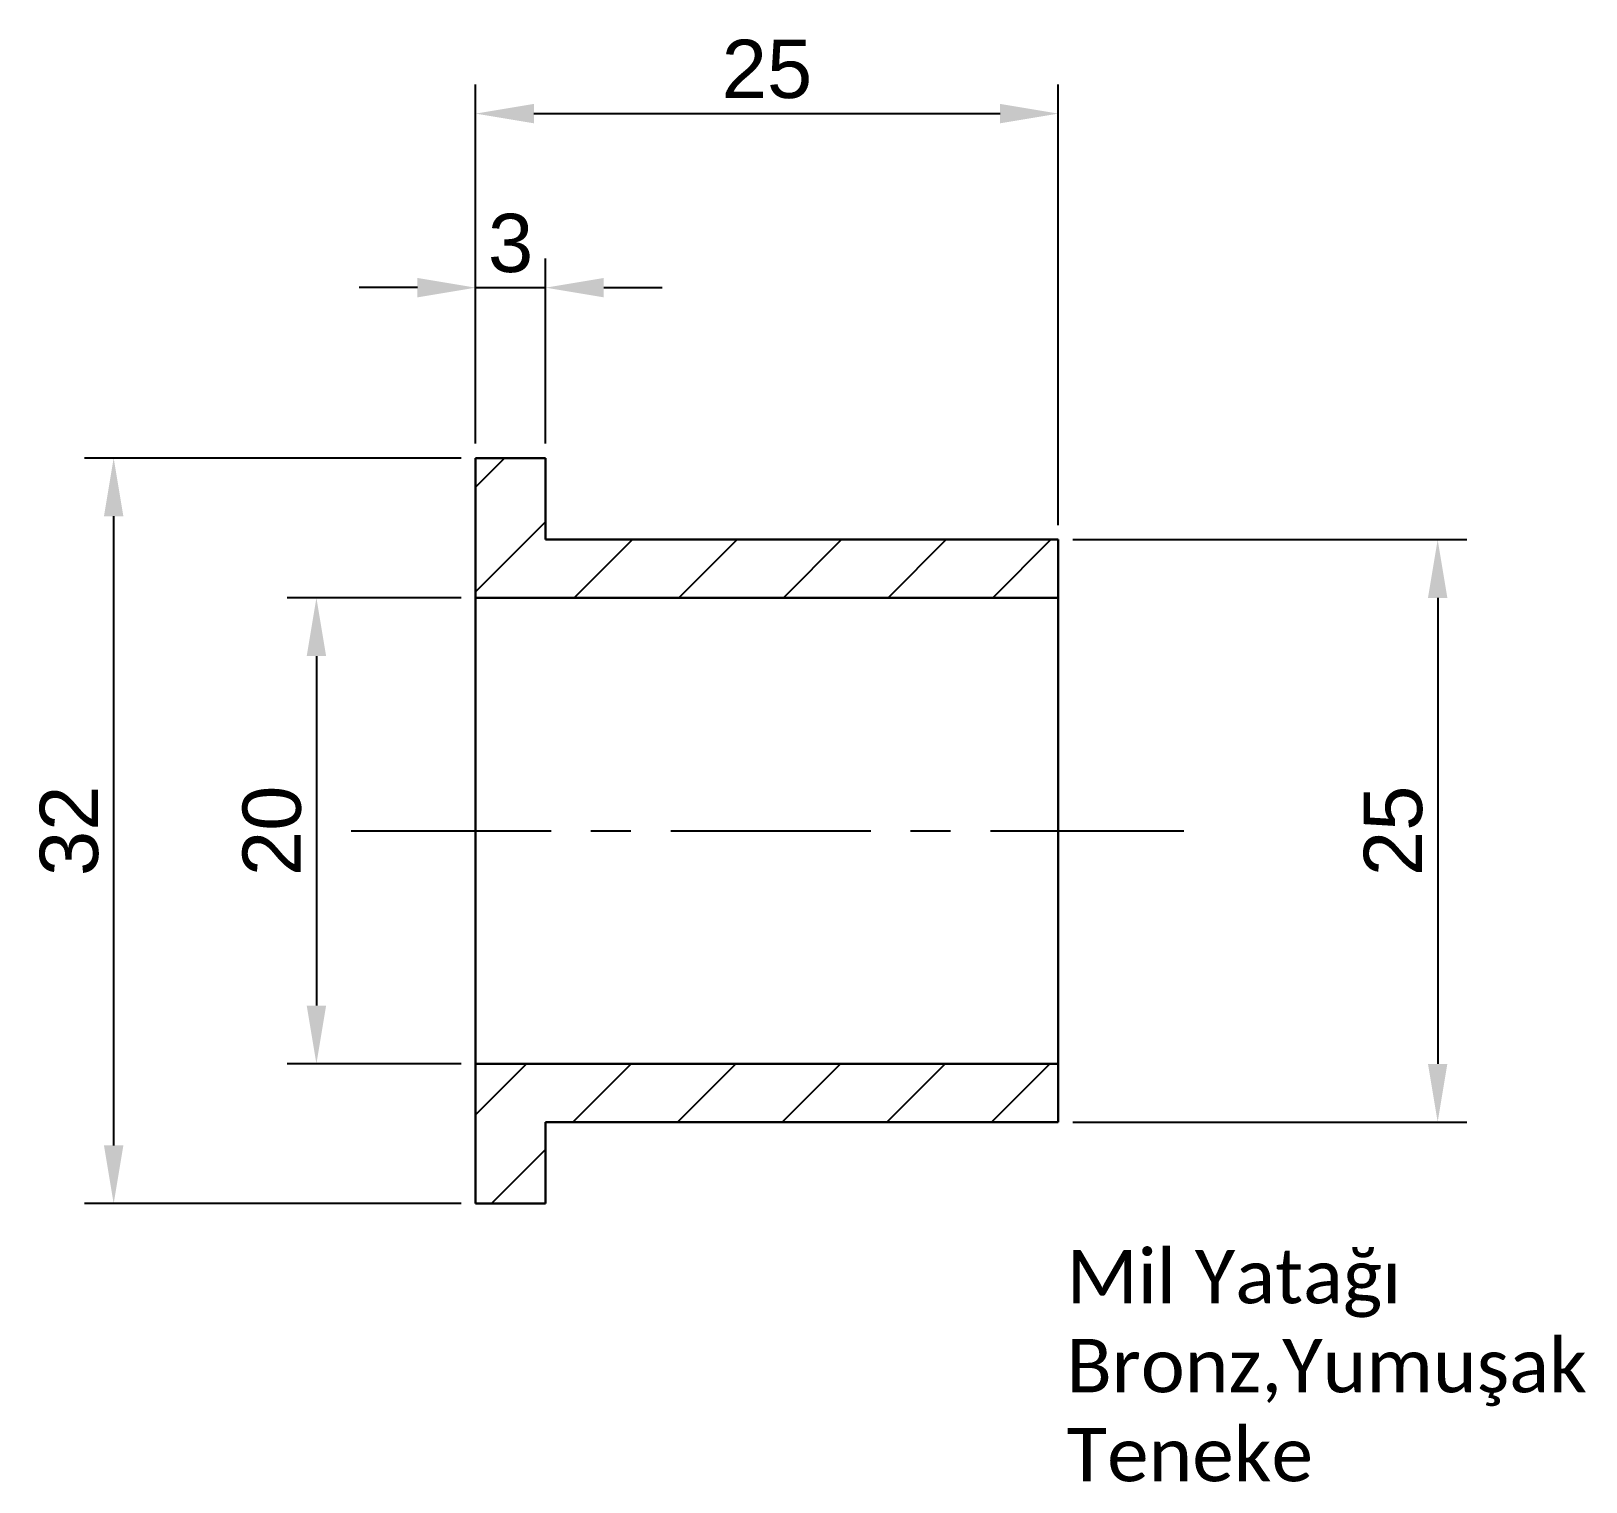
# Model space of a CAD drawing. Header units: millimetres. Extents: x 3153.1 to 3219.9, y 1751.1 to 1813.3.
import ezdxf

# ---------------------------------------------------------------- set-up
doc = ezdxf.new("R2010")
doc.units = ezdxf.units.MM
doc.header["$LTSCALE"] = 0.3
doc.linetypes.add('CENTER', pattern=[50.8, 31.75, -6.35, 6.35, -6.35])
doc.styles.get("Standard").update_dxf_attribs({"font": 'arial.ttf'})
doc.dimstyles.new('ISO-25', dxfattribs={"dimtxt": 2.5, "dimasz": 2.5, "dimexe": 1.25, "dimexo": 0.625, "dimtad": 1, "dimtxsty": 'Standard', "dimcen": 2.5, "dimadec": 0, "dimazin": 0, "dimtfac": 1, "dimtmove": 0, "dimatfit": 3, "dimfxl": 1, "dimarcsym": 0})

# ---------------------------------------------------------------- blocks, each defined once
blk = doc.blocks.new('*D2')
at = {"color": 0, "lineweight": -2, "ltscale": 0.9, "transparency": 16777216}
for p, q in [((3172.221, 1795.622), (3172.221, 1811.028)), ((3197.221, 1792.122), (3197.221, 1811.028)), ((3174.721, 1809.778), (3194.721, 1809.778))]:
    blk.add_line(p, q, dxfattribs=at)
at = {"color": 0, "ltscale": 0.9, "transparency": 16777216}
for points in [[(3174.721, 1810.195), (3174.721, 1809.362), (3172.221, 1809.778)], [(3194.721, 1810.195), (3194.721, 1809.362), (3197.221, 1809.778)]]:
    blk.add_solid(points, dxfattribs=at)
at = {"layer": 'Defpoints', "color": 0, "ltscale": 0.9, "transparency": 16777216}
for p in [(3197.221, 1809.778), (3172.221, 1794.997), (3197.221, 1791.497)]:
    blk.add_point(p, dxfattribs=at)
at = {"color": 0, "ltscale": 0.9, "transparency": 16777216, "insert": (3184.721, 1811.68), "char_height": 2.5, "attachment_point": 5}
blk.add_mtext('25', dxfattribs=at)
blk = doc.blocks.new('*D3')
at = {"color": 0, "lineweight": -2, "ltscale": 0.9, "transparency": 16777216}
for p, q in [((3172.221, 1795.622), (3172.221, 1803.559)), ((3175.221, 1795.622), (3175.221, 1803.559)), ((3169.721, 1802.309), (3167.221, 1802.309)), ((3172.221, 1802.309), (3175.221, 1802.309)), ((3177.721, 1802.309), (3180.221, 1802.309))]:
    blk.add_line(p, q, dxfattribs=at)
at = {"color": 0, "ltscale": 0.9, "transparency": 16777216}
for points in [[(3169.721, 1802.725), (3169.721, 1801.892), (3172.221, 1802.309)], [(3177.721, 1802.725), (3177.721, 1801.892), (3175.221, 1802.309)]]:
    blk.add_solid(points, dxfattribs=at)
at = {"layer": 'Defpoints', "color": 0, "ltscale": 0.9, "transparency": 16777216}
for p in [(3175.221, 1802.309), (3172.221, 1794.997), (3175.221, 1794.997)]:
    blk.add_point(p, dxfattribs=at)
at = {"color": 0, "ltscale": 0.9, "transparency": 16777216, "insert": (3173.721, 1804.211), "char_height": 2.5, "attachment_point": 5}
blk.add_mtext('3', dxfattribs=at)
blk = doc.blocks.new('*D4')
at = {"color": 0, "lineweight": -2, "ltscale": 0.9, "transparency": 16777216}
for p, q in [((3197.846, 1791.497), (3214.751, 1791.497)), ((3213.501, 1788.997), (3213.501, 1768.997)), ((3197.846, 1766.497), (3214.751, 1766.497))]:
    blk.add_line(p, q, dxfattribs=at)
at = {"color": 0, "ltscale": 0.9, "transparency": 16777216}
for points in [[(3213.084, 1788.997), (3213.917, 1788.997), (3213.501, 1791.497)], [(3213.084, 1768.997), (3213.917, 1768.997), (3213.501, 1766.497)]]:
    blk.add_solid(points, dxfattribs=at)
at = {"layer": 'Defpoints', "color": 0, "ltscale": 0.9, "transparency": 16777216}
for p in [(3197.221, 1791.497), (3197.221, 1766.497), (3213.501, 1766.497)]:
    blk.add_point(p, dxfattribs=at)
at = {"color": 0, "ltscale": 0.9, "transparency": 16777216, "insert": (3211.599, 1778.997), "char_height": 2.5, "attachment_point": 5, "rotation": 90}
blk.add_mtext('25', dxfattribs=at)
blk = doc.blocks.new('*D5')
at = {"color": 0, "lineweight": -2, "ltscale": 0.9, "transparency": 16777216}
for p, q in [((3171.596, 1788.997), (3164.138, 1788.997)), ((3165.388, 1786.497), (3165.388, 1771.497)), ((3171.596, 1768.997), (3164.138, 1768.997))]:
    blk.add_line(p, q, dxfattribs=at)
at = {"color": 0, "ltscale": 0.9, "transparency": 16777216}
for points in [[(3164.972, 1786.497), (3165.805, 1786.497), (3165.388, 1788.997)], [(3164.972, 1771.497), (3165.805, 1771.497), (3165.388, 1768.997)]]:
    blk.add_solid(points, dxfattribs=at)
at = {"layer": 'Defpoints', "color": 0, "ltscale": 0.9, "transparency": 16777216}
for p in [(3172.221, 1788.997), (3165.388, 1768.997), (3172.221, 1768.997)]:
    blk.add_point(p, dxfattribs=at)
at = {"color": 0, "ltscale": 0.9, "transparency": 16777216, "insert": (3163.487, 1778.997), "char_height": 2.5, "attachment_point": 5, "rotation": 90}
blk.add_mtext('20', dxfattribs=at)
blk = doc.blocks.new('*D6')
at = {"color": 0, "lineweight": -2, "ltscale": 0.9, "transparency": 16777216}
for p, q in [((3171.596, 1794.997), (3155.439, 1794.997)), ((3156.689, 1792.497), (3156.689, 1765.497)), ((3171.596, 1762.997), (3155.439, 1762.997))]:
    blk.add_line(p, q, dxfattribs=at)
at = {"color": 0, "ltscale": 0.9, "transparency": 16777216}
for points in [[(3156.272, 1792.497), (3157.106, 1792.497), (3156.689, 1794.997)], [(3156.272, 1765.497), (3157.106, 1765.497), (3156.689, 1762.997)]]:
    blk.add_solid(points, dxfattribs=at)
at = {"layer": 'Defpoints', "color": 0, "ltscale": 0.9, "transparency": 16777216}
for p in [(3172.221, 1794.997), (3156.689, 1762.997), (3172.221, 1762.997)]:
    blk.add_point(p, dxfattribs=at)
at = {"color": 0, "ltscale": 0.9, "transparency": 16777216, "insert": (3154.787, 1778.997), "char_height": 2.5, "attachment_point": 5, "rotation": 90}
blk.add_mtext('32', dxfattribs=at)

msp = doc.modelspace()

# ---------------------------------------------------------------- hatches: boundary and pattern name
at = {"ltscale": 0.9}
h = msp.add_hatch(dxfattribs=at)
h.set_pattern_fill('ANSI31', color=256)
h.paths.add_polyline_path([(3175.221, 1794.997), (3172.221, 1794.997), (3172.221, 1788.997), (3197.221, 1788.997), (3197.221, 1791.497), (3175.221, 1791.497)])
h.paths.add_polyline_path([(3197.221, 1768.997), (3172.221, 1768.997), (3172.221, 1762.997), (3175.221, 1762.997), (3175.221, 1766.497), (3197.221, 1766.497)])

# ---------------------------------------------------------------- linework, layer by layer
at = {"lineweight": 30}
for p, q in [((3172.221, 1778.997), (3172.221, 1794.997)), ((3172.221, 1794.997), (3175.221, 1794.997)), ((3175.221, 1794.997), (3175.221, 1791.497)), ((3175.221, 1791.497), (3197.221, 1791.497)), ((3197.221, 1791.497), (3197.221, 1766.497)), ((3172.221, 1788.997), (3197.221, 1788.997)), ((3172.221, 1762.997), (3172.221, 1778.997)), ((3172.221, 1768.997), (3197.221, 1768.997)), ((3197.221, 1766.497), (3175.221, 1766.497)), ((3175.221, 1766.497), (3175.221, 1762.997)), ((3175.221, 1762.997), (3172.221, 1762.997))]:
    msp.add_line(p, q, dxfattribs=at)
at = {"linetype": 'CENTER', "ltscale": 0.9}
msp.add_line((3166.883, 1778.997), (3202.603, 1778.997), dxfattribs=at)

# ---------------------------------------------------------------- texts
at = {"ltscale": 0.9, "insert": (3197.576, 1761.011), "char_height": 2.5, "attachment_point": 1}
msp.add_mtext_dynamic_manual_height_columns('{\\fCalibri|b0|i0|c162|p34;\\H0.91667x;Mil Yatağı Bronz,Yumuşak Teneke}', width=23.97019, gutter_width=12.5, heights=[0], dxfattribs=at)

# ---------------------------------------------------------------- dimensions: what is measured, and where the dimension line sits
at = {"ltscale": 0.9}
for base, p2, picture, middle in [((3197.221, 1809.778), (3197.221, 1791.497), '*D2', (3184.721, 1811.68)), ((3175.221, 1802.309), (3175.221, 1794.997), '*D3', (3173.721, 1804.211))]:
    dim = msp.add_linear_dim(base=base, p1=(3172.221, 1794.997), p2=p2, dimstyle='ISO-25', dxfattribs=at)
    dim.commit()
    dim.dimension.update_dxf_attribs({"geometry": picture, "text_midpoint": middle})
for base, p1, p2, picture, middle in [((3156.689, 1762.997), (3172.221, 1794.997), (3172.221, 1762.997), '*D6', (3156.689, 1778.997)), ((3213.501, 1766.497), (3197.221, 1791.497), (3197.221, 1766.497), '*D4', (3213.501, 1778.997)), ((3165.388, 1768.997), (3172.221, 1788.997), (3172.221, 1768.997), '*D5', (3165.388, 1778.997))]:
    dim = msp.add_linear_dim(base=base, p1=p1, p2=p2, angle=90, dimstyle='ISO-25', dxfattribs=at)
    dim.commit()
    dim.dimension.update_dxf_attribs({"geometry": picture, "text_midpoint": middle, "dimtype": 160})

doc.saveas('drawing.dxf')
